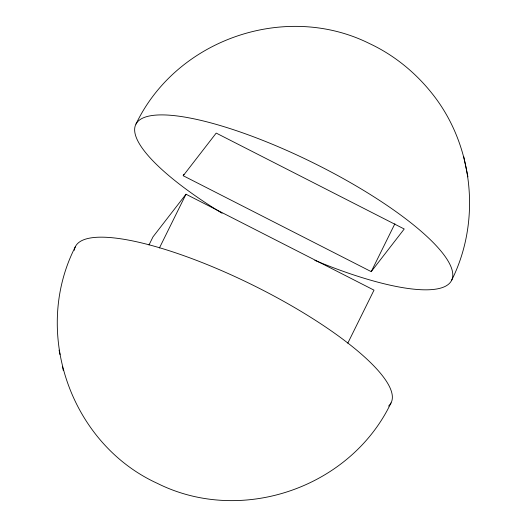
<?xml version="1.0" encoding="UTF-8"?>
<svg xmlns="http://www.w3.org/2000/svg" width="527" height="527" viewBox="0 0 527 527"><rect width="100%" height="100%" fill="white"/><g stroke="black" fill="none" stroke-linecap="round" stroke-linejoin="round"><path stroke-width="0.79" d="M75.532 246.372C31.449 331.878 70.44 443.793 157.514 483.437C241.359 525.261 350.488 487.87 391.034 402.898M451.468 280.627C481.553 220.984 473.556 144.859 431.587 92.897C414.927 72.087 393.682 54.861 369.486 43.563C285.641 1.739 176.512 39.13 135.966 124.102M148.989 244.963L152.995 236.86L185.991 194.226L374.005 290.14L347.794 343.169M183.212 175.728L216.208 133.087L404.222 229.001L371.225 271.636L183.212 175.728L183.936 174.253M159.417 248L185.991 194.226M371.225 271.636L394.888 223.758M467.917 176.861L463.707 156.552M59.083 350.139L60.012 354.533M62.43 366.364L63.293 370.448M74.32 250.292A176.097 44.09 26.3 0 1 253.586 285.489A176.097 44.09 26.3 0 1 388.57 406.08M222.071 213.251A176.097 44.09 26.3 0 1 181.835 116.619A176.097 44.09 26.3 0 1 436.494 245.99A176.097 44.09 26.3 0 1 314.823 260.371"/></g></svg>
